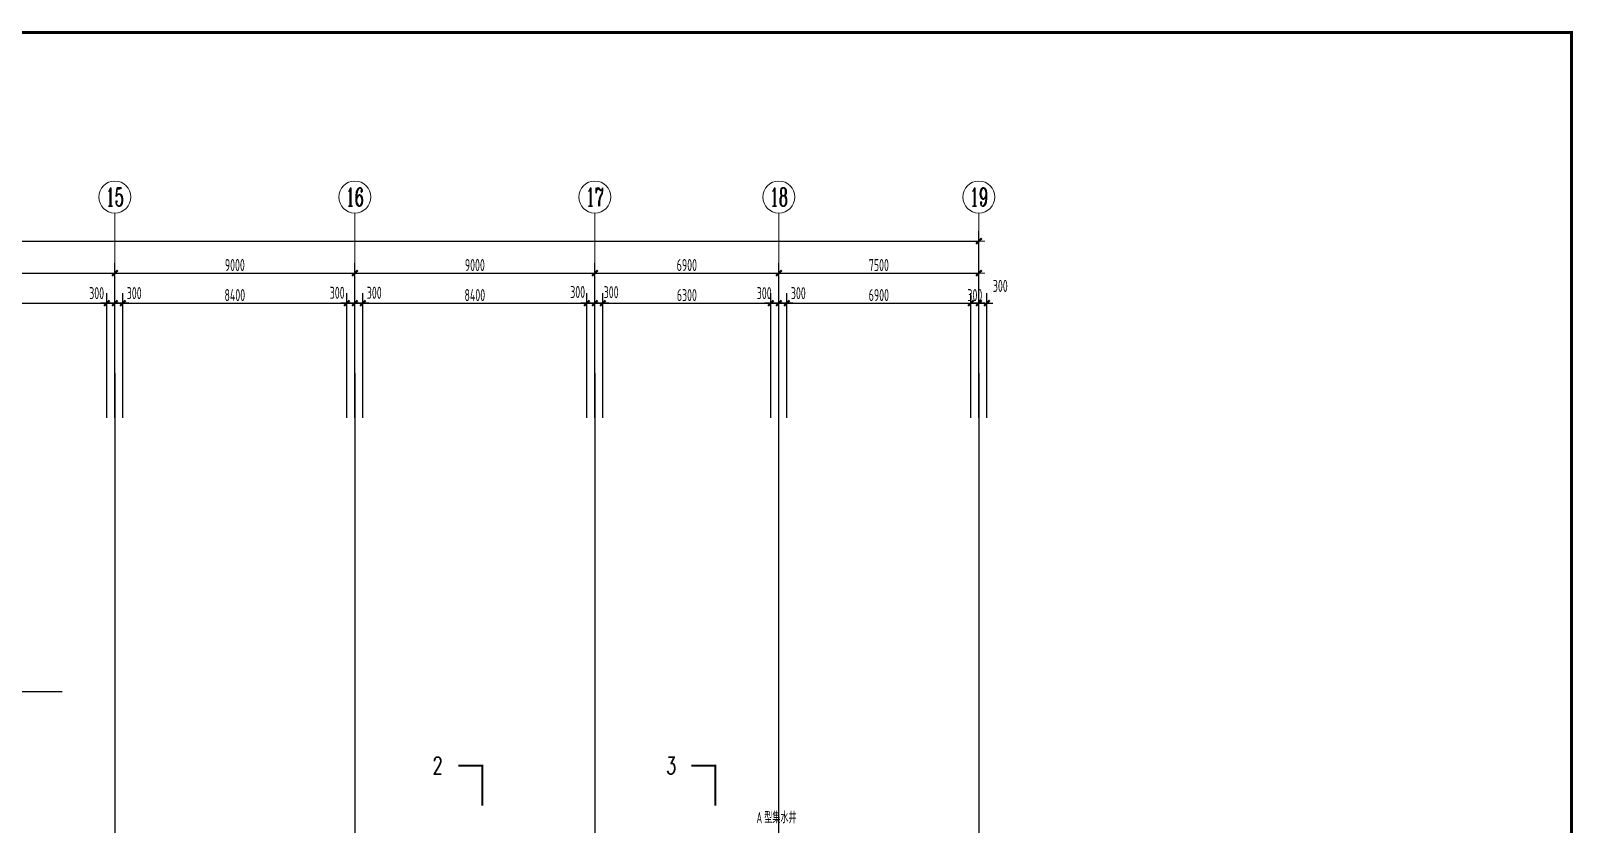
# Model space of a CAD drawing. Extents: x 1596194 to 1987057, y -212608 to 63160.
# Drawn here: x 1756881 to 1814714, y 33438 to 63160 of the extents above; entities that cross this region are included whole.
import ezdxf
from ezdxf.enums import TextEntityAlignment as Align

# ---------------------------------------------------------------- set-up
doc = ezdxf.new("R2010")
doc.units = 0
doc.header["$LTSCALE"] = 100
doc.header["$MEASUREMENT"] = 0
doc.layers.get('0').update_dxf_attribs({"linetype": 'CONTINUOUS'})
doc.layers.get('DEFPOINTS').update_dxf_attribs({"linetype": 'CONTINUOUS'})
doc.layers.add('AXIS', color=3, linetype='CONTINUOUS', lineweight=9)
for name, color, linetype in [('AXIS_TEXT', 7, 'CONTINUOUS'), ('DOTE', 251, 'CONTINUOUS'), ('PUB_DIM', 3, 'CONTINUOUS'), ('PUB_TEXT', 30, 'CONTINUOUS')]:
    doc.layers.add(name, color=color, linetype=linetype)
doc.styles.add('_TCH_AXIS', font='COMPLEX.shx', dxfattribs={"width": 0.55})
doc.styles.add('_TCH_LABEL', font='COMPLEX', dxfattribs={"bigfont": 'GBCBIG'})
doc.styles.add('COMPLEX', font='COMPLEX.shx')
doc.styles.add('DIM_FONT', font='SYSZ.shx', dxfattribs={"width": 0.7, "bigfont": 'SYFS.shx'})
doc.dimstyles.new('DIMN150', dxfattribs={"dimscale": 1.5, "dimtxt": 300, "dimasz": 1, "dimexe": 250, "dimexo": 300, "dimgap": 30, "dimtad": 1, "dimdec": 0, "dimzin": 0, "dimdsep": 46, "dimtxsty": 'DIM_FONT', "dimblk": 'ARCHTICK', "dimcen": 0.09, "dimclrt": 7, "dimazin": 2, "dimtfac": 1, "dimtdec": 0, "dimtix": 1, "dimtmove": 2, "dimatfit": 3, "dimldrblk": 'DOT', "dimfxl": 0, "dimtolj": 1, "dimtzin": 0, "dimarcsym": 0})

# ---------------------------------------------------------------- blocks, each defined once
blk = doc.blocks.new('_archtick')
blk.add_line((-150, 0), (150, 0))
at = {"const_width": 50}
blk.add_lwpolyline([(-70, -70), (70, 70)], dxfattribs=at)
blk = doc.blocks.new('*D646')
at = {"layer": 'DEFPOINTS', "color": 0}
for p in [(1792730, 52958), (1792430, 48209), (1792730, 48209)]:
    blk.add_point(p, dxfattribs=at)
at = {"layer": 'PUB_DIM', "color": 0, "lineweight": -2}
for p, q in [((1792430, 48659), (1792430, 53333)), ((1792730, 48659), (1792730, 53333)), ((1792430, 52958), (1792730, 52958))]:
    blk.add_line(p, q, dxfattribs=at)
at = {"layer": 'PUB_DIM', "color": 0, "lineweight": -2, "xscale": 1.5, "yscale": 1.5, "zscale": 1.5, "rotation": 180}
blk.add_blockref('_archtick', (1792430, 52958), dxfattribs=at)
at = {"layer": 'PUB_DIM', "color": 0, "lineweight": -2, "xscale": 1.5, "yscale": 1.5, "zscale": 1.5}
blk.add_blockref('_archtick', (1792730, 52958), dxfattribs=at)
at = {"layer": 'PUB_DIM', "color": 7, "insert": (1793233, 53603), "char_height": 450, "attachment_point": 5, "style": 'DIM_FONT'}
blk.add_mtext('\\A1;300', dxfattribs=at)
blk = doc.blocks.new('_Dot')
at = {"color": 0, "linetype": 'ByBlock', "lineweight": -2}
blk.add_line((-0.5, 0), (-1, 0), dxfattribs=at)
at = {"color": 0, "linetype": 'ByBlock', "const_width": 0.5}
blk.add_lwpolyline([(-0.25, 0, 1), (0.25, 0, 1)], format="xyb", close=True, dxfattribs=at)
blk = doc.blocks.new('*D647')
at = {"layer": 'DEFPOINTS', "color": 0}
for p in [(1792430, 52958), (1792130, 48209), (1792430, 48209)]:
    blk.add_point(p, dxfattribs=at)
at = {"layer": 'PUB_DIM', "color": 0, "lineweight": -2}
for p, q in [((1792130, 48659), (1792130, 53333)), ((1792430, 48659), (1792430, 53333)), ((1792130, 52958), (1792129, 52958)), ((1792130, 52958), (1792430, 52958)), ((1792430, 52958), (1792432, 52958))]:
    blk.add_line(p, q, dxfattribs=at)
at = {"layer": 'PUB_DIM', "color": 0, "lineweight": -2, "xscale": 1.5, "yscale": 1.5, "zscale": 1.5}
blk.add_blockref('_archtick', (1792130, 52958), dxfattribs=at)
at = {"layer": 'PUB_DIM', "color": 0, "lineweight": -2, "xscale": 1.5, "yscale": 1.5, "zscale": 1.5, "rotation": 180}
blk.add_blockref('_archtick', (1792430, 52958), dxfattribs=at)
at = {"layer": 'PUB_DIM', "color": 7, "insert": (1792280, 53260), "char_height": 450, "attachment_point": 5, "style": 'DIM_FONT'}
blk.add_mtext('\\A1;300', dxfattribs=at)
blk = doc.blocks.new('*D648')
at = {"layer": 'DEFPOINTS', "color": 0}
for p in [(1792130, 52958), (1785230, 48209), (1792130, 48209)]:
    blk.add_point(p, dxfattribs=at)
at = {"layer": 'PUB_DIM', "color": 0, "lineweight": -2}
for p, q in [((1785230, 48659), (1785230, 53333)), ((1792130, 48659), (1792130, 53333)), ((1785230, 52958), (1792130, 52958))]:
    blk.add_line(p, q, dxfattribs=at)
at = {"layer": 'PUB_DIM', "color": 0, "lineweight": -2, "xscale": 1.5, "yscale": 1.5, "zscale": 1.5, "rotation": 180}
blk.add_blockref('_archtick', (1785230, 52958), dxfattribs=at)
at = {"layer": 'PUB_DIM', "color": 0, "lineweight": -2, "xscale": 1.5, "yscale": 1.5, "zscale": 1.5}
blk.add_blockref('_archtick', (1792130, 52958), dxfattribs=at)
at = {"layer": 'PUB_DIM', "color": 7, "insert": (1788680, 53260), "char_height": 450, "attachment_point": 5, "style": 'DIM_FONT'}
blk.add_mtext('\\A1;6900', dxfattribs=at)
blk = doc.blocks.new('*D649')
at = {"layer": 'DEFPOINTS', "color": 0}
for p in [(1785230, 52958), (1784930, 48209), (1785230, 48209)]:
    blk.add_point(p, dxfattribs=at)
at = {"layer": 'PUB_DIM', "color": 0, "lineweight": -2}
for p, q in [((1784930, 48659), (1784930, 53333)), ((1785230, 48659), (1785230, 53333)), ((1784930, 52958), (1785230, 52958))]:
    blk.add_line(p, q, dxfattribs=at)
at = {"layer": 'PUB_DIM', "color": 0, "lineweight": -2, "xscale": 1.5, "yscale": 1.5, "zscale": 1.5, "rotation": 180}
blk.add_blockref('_archtick', (1784930, 52958), dxfattribs=at)
at = {"layer": 'PUB_DIM', "color": 0, "lineweight": -2, "xscale": 1.5, "yscale": 1.5, "zscale": 1.5}
blk.add_blockref('_archtick', (1785230, 52958), dxfattribs=at)
at = {"layer": 'PUB_DIM', "color": 7, "insert": (1785660, 53333), "char_height": 450, "attachment_point": 5, "style": 'DIM_FONT'}
blk.add_mtext('\\A1;300', dxfattribs=at)
blk = doc.blocks.new('*D650')
at = {"layer": 'DEFPOINTS', "color": 0}
for p in [(1784930, 52958), (1784630, 48209), (1784930, 48209)]:
    blk.add_point(p, dxfattribs=at)
at = {"layer": 'PUB_DIM', "color": 0, "lineweight": -2}
for p, q in [((1784630, 48659), (1784630, 53333)), ((1784930, 48659), (1784930, 53333)), ((1784630, 52958), (1784930, 52958))]:
    blk.add_line(p, q, dxfattribs=at)
at = {"layer": 'PUB_DIM', "color": 0, "lineweight": -2, "xscale": 1.5, "yscale": 1.5, "zscale": 1.5, "rotation": 180}
blk.add_blockref('_archtick', (1784630, 52958), dxfattribs=at)
at = {"layer": 'PUB_DIM', "color": 0, "lineweight": -2, "xscale": 1.5, "yscale": 1.5, "zscale": 1.5}
blk.add_blockref('_archtick', (1784930, 52958), dxfattribs=at)
at = {"layer": 'PUB_DIM', "color": 7, "insert": (1784380, 53333), "char_height": 450, "attachment_point": 5, "style": 'DIM_FONT'}
blk.add_mtext('\\A1;300', dxfattribs=at)
blk = doc.blocks.new('*D651')
at = {"layer": 'DEFPOINTS', "color": 0}
for p in [(1784630, 52958), (1778330, 48209), (1784630, 48209)]:
    blk.add_point(p, dxfattribs=at)
at = {"layer": 'PUB_DIM', "color": 0, "lineweight": -2}
for p, q in [((1778330, 48659), (1778330, 53333)), ((1784630, 48659), (1784630, 53333)), ((1778330, 52958), (1784630, 52958))]:
    blk.add_line(p, q, dxfattribs=at)
at = {"layer": 'PUB_DIM', "color": 0, "lineweight": -2, "xscale": 1.5, "yscale": 1.5, "zscale": 1.5, "rotation": 180}
blk.add_blockref('_archtick', (1778330, 52958), dxfattribs=at)
at = {"layer": 'PUB_DIM', "color": 0, "lineweight": -2, "xscale": 1.5, "yscale": 1.5, "zscale": 1.5}
blk.add_blockref('_archtick', (1784630, 52958), dxfattribs=at)
at = {"layer": 'PUB_DIM', "color": 7, "insert": (1781480, 53260), "char_height": 450, "attachment_point": 5, "style": 'DIM_FONT'}
blk.add_mtext('\\A1;6300', dxfattribs=at)
blk = doc.blocks.new('*D652')
at = {"layer": 'DEFPOINTS', "color": 0}
for p in [(1778330, 52958), (1778030, 48209), (1778330, 48209)]:
    blk.add_point(p, dxfattribs=at)
at = {"layer": 'PUB_DIM', "color": 0, "lineweight": -2}
for p, q in [((1778030, 48659), (1778030, 53333)), ((1778330, 48659), (1778330, 53333)), ((1778030, 52958), (1778330, 52958))]:
    blk.add_line(p, q, dxfattribs=at)
at = {"layer": 'PUB_DIM', "color": 0, "lineweight": -2, "xscale": 1.5, "yscale": 1.5, "zscale": 1.5, "rotation": 180}
blk.add_blockref('_archtick', (1778030, 52958), dxfattribs=at)
at = {"layer": 'PUB_DIM', "color": 0, "lineweight": -2, "xscale": 1.5, "yscale": 1.5, "zscale": 1.5}
blk.add_blockref('_archtick', (1778330, 52958), dxfattribs=at)
at = {"layer": 'PUB_DIM', "color": 7, "insert": (1778641, 53369), "char_height": 450, "attachment_point": 5, "style": 'DIM_FONT'}
blk.add_mtext('\\A1;300', dxfattribs=at)
blk = doc.blocks.new('*D653')
at = {"layer": 'DEFPOINTS', "color": 0}
for p in [(1778030, 52958), (1777730, 48209), (1778030, 48209)]:
    blk.add_point(p, dxfattribs=at)
at = {"layer": 'PUB_DIM', "color": 0, "lineweight": -2}
for p, q in [((1777730, 48659), (1777730, 53333)), ((1778030, 48659), (1778030, 53333)), ((1777730, 52958), (1778030, 52958))]:
    blk.add_line(p, q, dxfattribs=at)
at = {"layer": 'PUB_DIM', "color": 0, "lineweight": -2, "xscale": 1.5, "yscale": 1.5, "zscale": 1.5, "rotation": 180}
blk.add_blockref('_archtick', (1777730, 52958), dxfattribs=at)
at = {"layer": 'PUB_DIM', "color": 0, "lineweight": -2, "xscale": 1.5, "yscale": 1.5, "zscale": 1.5}
blk.add_blockref('_archtick', (1778030, 52958), dxfattribs=at)
at = {"layer": 'PUB_DIM', "color": 7, "insert": (1777386, 53376), "char_height": 450, "attachment_point": 5, "style": 'DIM_FONT'}
blk.add_mtext('\\A1;300', dxfattribs=at)
blk = doc.blocks.new('*D654')
at = {"layer": 'DEFPOINTS', "color": 0}
for p in [(1777730, 52958), (1769330, 48209), (1777730, 48209)]:
    blk.add_point(p, dxfattribs=at)
at = {"layer": 'PUB_DIM', "color": 0, "lineweight": -2}
for p, q in [((1769330, 48659), (1769330, 53333)), ((1777730, 48659), (1777730, 53333)), ((1769330, 52958), (1777730, 52958))]:
    blk.add_line(p, q, dxfattribs=at)
at = {"layer": 'PUB_DIM', "color": 0, "lineweight": -2, "xscale": 1.5, "yscale": 1.5, "zscale": 1.5, "rotation": 180}
blk.add_blockref('_archtick', (1769330, 52958), dxfattribs=at)
at = {"layer": 'PUB_DIM', "color": 0, "lineweight": -2, "xscale": 1.5, "yscale": 1.5, "zscale": 1.5}
blk.add_blockref('_archtick', (1777730, 52958), dxfattribs=at)
at = {"layer": 'PUB_DIM', "color": 7, "insert": (1773530, 53260), "char_height": 450, "attachment_point": 5, "style": 'DIM_FONT'}
blk.add_mtext('\\A1;8400', dxfattribs=at)
blk = doc.blocks.new('*D655')
at = {"layer": 'DEFPOINTS', "color": 0}
for p in [(1769330, 52958), (1769030, 48209), (1769330, 48209)]:
    blk.add_point(p, dxfattribs=at)
at = {"layer": 'PUB_DIM', "color": 0, "lineweight": -2}
for p, q in [((1769030, 48659), (1769030, 53333)), ((1769330, 48659), (1769330, 53333)), ((1769030, 52958), (1769330, 52958))]:
    blk.add_line(p, q, dxfattribs=at)
at = {"layer": 'PUB_DIM', "color": 0, "lineweight": -2, "xscale": 1.5, "yscale": 1.5, "zscale": 1.5, "rotation": 180}
blk.add_blockref('_archtick', (1769030, 52958), dxfattribs=at)
at = {"layer": 'PUB_DIM', "color": 0, "lineweight": -2, "xscale": 1.5, "yscale": 1.5, "zscale": 1.5}
blk.add_blockref('_archtick', (1769330, 52958), dxfattribs=at)
at = {"layer": 'PUB_DIM', "color": 7, "insert": (1769758, 53348), "char_height": 450, "attachment_point": 5, "style": 'DIM_FONT'}
blk.add_mtext('\\A1;300', dxfattribs=at)
blk = doc.blocks.new('*D656')
at = {"layer": 'DEFPOINTS', "color": 0}
for p in [(1769030, 52958), (1768730, 48209), (1769030, 48209)]:
    blk.add_point(p, dxfattribs=at)
at = {"layer": 'PUB_DIM', "color": 0, "lineweight": -2}
for p, q in [((1768730, 48659), (1768730, 53333)), ((1769030, 48659), (1769030, 53333)), ((1768730, 52958), (1769030, 52958))]:
    blk.add_line(p, q, dxfattribs=at)
at = {"layer": 'PUB_DIM', "color": 0, "lineweight": -2, "xscale": 1.5, "yscale": 1.5, "zscale": 1.5, "rotation": 180}
blk.add_blockref('_archtick', (1768730, 52958), dxfattribs=at)
at = {"layer": 'PUB_DIM', "color": 0, "lineweight": -2, "xscale": 1.5, "yscale": 1.5, "zscale": 1.5}
blk.add_blockref('_archtick', (1769030, 52958), dxfattribs=at)
at = {"layer": 'PUB_DIM', "color": 7, "insert": (1768368, 53348), "char_height": 450, "attachment_point": 5, "style": 'DIM_FONT'}
blk.add_mtext('\\A1;300', dxfattribs=at)
blk = doc.blocks.new('*D657')
at = {"layer": 'DEFPOINTS', "color": 0}
for p in [(1768730, 52958), (1760330, 48209), (1768730, 48209)]:
    blk.add_point(p, dxfattribs=at)
at = {"layer": 'PUB_DIM', "color": 0, "lineweight": -2}
for p, q in [((1760330, 48659), (1760330, 53333)), ((1768730, 48659), (1768730, 53333)), ((1760330, 52958), (1768730, 52958))]:
    blk.add_line(p, q, dxfattribs=at)
at = {"layer": 'PUB_DIM', "color": 0, "lineweight": -2, "xscale": 1.5, "yscale": 1.5, "zscale": 1.5, "rotation": 180}
blk.add_blockref('_archtick', (1760330, 52958), dxfattribs=at)
at = {"layer": 'PUB_DIM', "color": 0, "lineweight": -2, "xscale": 1.5, "yscale": 1.5, "zscale": 1.5}
blk.add_blockref('_archtick', (1768730, 52958), dxfattribs=at)
at = {"layer": 'PUB_DIM', "color": 7, "insert": (1764530, 53260), "char_height": 450, "attachment_point": 5, "style": 'DIM_FONT'}
blk.add_mtext('\\A1;8400', dxfattribs=at)
blk = doc.blocks.new('*D658')
at = {"layer": 'DEFPOINTS', "color": 0}
for p in [(1760330, 52958), (1760030, 48209), (1760330, 48209)]:
    blk.add_point(p, dxfattribs=at)
at = {"layer": 'PUB_DIM', "color": 0, "lineweight": -2}
for p, q in [((1760030, 48659), (1760030, 53333)), ((1760330, 48659), (1760330, 53333)), ((1760030, 52958), (1760330, 52958))]:
    blk.add_line(p, q, dxfattribs=at)
at = {"layer": 'PUB_DIM', "color": 0, "lineweight": -2, "xscale": 1.5, "yscale": 1.5, "zscale": 1.5, "rotation": 180}
blk.add_blockref('_archtick', (1760030, 52958), dxfattribs=at)
at = {"layer": 'PUB_DIM', "color": 0, "lineweight": -2, "xscale": 1.5, "yscale": 1.5, "zscale": 1.5}
blk.add_blockref('_archtick', (1760330, 52958), dxfattribs=at)
at = {"layer": 'PUB_DIM', "color": 7, "insert": (1760756, 53334), "char_height": 450, "attachment_point": 5, "style": 'DIM_FONT'}
blk.add_mtext('\\A1;300', dxfattribs=at)
blk = doc.blocks.new('*D659')
at = {"layer": 'DEFPOINTS', "color": 0}
for p in [(1760030, 52958), (1759730, 48209), (1760030, 48209)]:
    blk.add_point(p, dxfattribs=at)
at = {"layer": 'PUB_DIM', "color": 0, "lineweight": -2}
for p, q in [((1759730, 48659), (1759730, 53333)), ((1760030, 48659), (1760030, 53333)), ((1759730, 52958), (1760030, 52958))]:
    blk.add_line(p, q, dxfattribs=at)
at = {"layer": 'PUB_DIM', "color": 0, "lineweight": -2, "xscale": 1.5, "yscale": 1.5, "zscale": 1.5, "rotation": 180}
blk.add_blockref('_archtick', (1759730, 52958), dxfattribs=at)
at = {"layer": 'PUB_DIM', "color": 0, "lineweight": -2, "xscale": 1.5, "yscale": 1.5, "zscale": 1.5}
blk.add_blockref('_archtick', (1760030, 52958), dxfattribs=at)
at = {"layer": 'PUB_DIM', "color": 7, "insert": (1759349, 53334), "char_height": 450, "attachment_point": 5, "style": 'DIM_FONT'}
blk.add_mtext('\\A1;300', dxfattribs=at)
blk = doc.blocks.new('*D660')
at = {"layer": 'DEFPOINTS', "color": 0}
for p in [(1759730, 52958), (1751330, 48209), (1759730, 48209)]:
    blk.add_point(p, dxfattribs=at)
at = {"layer": 'PUB_DIM', "color": 0, "lineweight": -2}
for p, q in [((1751330, 48659), (1751330, 53333)), ((1759730, 48659), (1759730, 53333)), ((1751330, 52958), (1759730, 52958))]:
    blk.add_line(p, q, dxfattribs=at)
at = {"layer": 'PUB_DIM', "color": 0, "lineweight": -2, "xscale": 1.5, "yscale": 1.5, "zscale": 1.5, "rotation": 180}
blk.add_blockref('_archtick', (1751330, 52958), dxfattribs=at)
at = {"layer": 'PUB_DIM', "color": 0, "lineweight": -2, "xscale": 1.5, "yscale": 1.5, "zscale": 1.5}
blk.add_blockref('_archtick', (1759730, 52958), dxfattribs=at)
at = {"layer": 'PUB_DIM', "color": 7, "insert": (1755530, 53260), "char_height": 450, "attachment_point": 5, "style": 'DIM_FONT'}
blk.add_mtext('\\A1;8400', dxfattribs=at)
blk = doc.blocks.new('_AXISO')
blk.add_circle((0, 0), 0.5)
at = {"layer": 'AXIS_TEXT', "style": 'COMPLEX', "width": 1.041667}
blk.add_attdef('A', text='', height=0.56, dxfattribs=at).set_placement((-0.25, -0.28), (0.25, -0.28), align=Align.FIT)
blk = doc.blocks.new('*D1395')
at = {"layer": 'AXIS', "color": 0, "lineweight": -2}
for p, q in [((1751030, 50784), (1751030, 54459)), ((1760030, 50784), (1760030, 54459)), ((1751030, 54084), (1760030, 54084))]:
    blk.add_line(p, q, dxfattribs=at)
at = {"layer": 'DEFPOINTS', "color": 0}
for p in [(1760030, 54084), (1751030, 50334), (1760030, 50334)]:
    blk.add_point(p, dxfattribs=at)
at = {"layer": 'AXIS', "color": 0, "lineweight": -2, "xscale": 1.5, "yscale": 1.5, "zscale": 1.5, "rotation": 180}
blk.add_blockref('_archtick', (1751030, 54084), dxfattribs=at)
at = {"layer": 'AXIS', "color": 0, "lineweight": -2, "xscale": 1.5, "yscale": 1.5, "zscale": 1.5}
blk.add_blockref('_archtick', (1760030, 54084), dxfattribs=at)
at = {"layer": 'AXIS', "color": 7, "insert": (1755530, 54386), "char_height": 450, "attachment_point": 5, "style": 'DIM_FONT'}
blk.add_mtext('\\A1;9000', dxfattribs=at)
blk = doc.blocks.new('*D1396')
at = {"layer": 'AXIS', "color": 0, "lineweight": -2}
for p, q in [((1760030, 50784), (1760030, 54459)), ((1769030, 50784), (1769030, 54459)), ((1760030, 54084), (1769030, 54084))]:
    blk.add_line(p, q, dxfattribs=at)
at = {"layer": 'DEFPOINTS', "color": 0}
for p in [(1769030, 54084), (1760030, 50334), (1769030, 50334)]:
    blk.add_point(p, dxfattribs=at)
at = {"layer": 'AXIS', "color": 0, "lineweight": -2, "xscale": 1.5, "yscale": 1.5, "zscale": 1.5, "rotation": 180}
blk.add_blockref('_archtick', (1760030, 54084), dxfattribs=at)
at = {"layer": 'AXIS', "color": 0, "lineweight": -2, "xscale": 1.5, "yscale": 1.5, "zscale": 1.5}
blk.add_blockref('_archtick', (1769030, 54084), dxfattribs=at)
at = {"layer": 'AXIS', "color": 7, "insert": (1764530, 54386), "char_height": 450, "attachment_point": 5, "style": 'DIM_FONT'}
blk.add_mtext('\\A1;9000', dxfattribs=at)
blk = doc.blocks.new('*D1397')
at = {"layer": 'AXIS', "color": 0, "lineweight": -2}
for p, q in [((1769030, 50784), (1769030, 54459)), ((1778030, 50784), (1778030, 54459)), ((1769030, 54084), (1778030, 54084))]:
    blk.add_line(p, q, dxfattribs=at)
at = {"layer": 'DEFPOINTS', "color": 0}
for p in [(1778030, 54084), (1769030, 50334), (1778030, 50334)]:
    blk.add_point(p, dxfattribs=at)
at = {"layer": 'AXIS', "color": 0, "lineweight": -2, "xscale": 1.5, "yscale": 1.5, "zscale": 1.5, "rotation": 180}
blk.add_blockref('_archtick', (1769030, 54084), dxfattribs=at)
at = {"layer": 'AXIS', "color": 0, "lineweight": -2, "xscale": 1.5, "yscale": 1.5, "zscale": 1.5}
blk.add_blockref('_archtick', (1778030, 54084), dxfattribs=at)
at = {"layer": 'AXIS', "color": 7, "insert": (1773530, 54386), "char_height": 450, "attachment_point": 5, "style": 'DIM_FONT'}
blk.add_mtext('\\A1;9000', dxfattribs=at)
blk = doc.blocks.new('*D1398')
at = {"layer": 'AXIS', "color": 0, "lineweight": -2}
for p, q in [((1778030, 50784), (1778030, 54459)), ((1784930, 50784), (1784930, 54459)), ((1778030, 54084), (1784930, 54084))]:
    blk.add_line(p, q, dxfattribs=at)
at = {"layer": 'DEFPOINTS', "color": 0}
for p in [(1784930, 54084), (1778030, 50334), (1784930, 50334)]:
    blk.add_point(p, dxfattribs=at)
at = {"layer": 'AXIS', "color": 0, "lineweight": -2, "xscale": 1.5, "yscale": 1.5, "zscale": 1.5, "rotation": 180}
blk.add_blockref('_archtick', (1778030, 54084), dxfattribs=at)
at = {"layer": 'AXIS', "color": 0, "lineweight": -2, "xscale": 1.5, "yscale": 1.5, "zscale": 1.5}
blk.add_blockref('_archtick', (1784930, 54084), dxfattribs=at)
at = {"layer": 'AXIS', "color": 7, "insert": (1781480, 54386), "char_height": 450, "attachment_point": 5, "style": 'DIM_FONT'}
blk.add_mtext('\\A1;6900', dxfattribs=at)
blk = doc.blocks.new('*D1399')
at = {"layer": 'AXIS', "color": 0, "lineweight": -2}
for p, q in [((1784930, 50784), (1784930, 54459)), ((1792430, 50784), (1792430, 54459)), ((1784930, 54084), (1792430, 54084))]:
    blk.add_line(p, q, dxfattribs=at)
at = {"layer": 'DEFPOINTS', "color": 0}
for p in [(1792430, 54084), (1784930, 50334), (1792430, 50334)]:
    blk.add_point(p, dxfattribs=at)
at = {"layer": 'AXIS', "color": 0, "lineweight": -2, "xscale": 1.5, "yscale": 1.5, "zscale": 1.5, "rotation": 180}
blk.add_blockref('_archtick', (1784930, 54084), dxfattribs=at)
at = {"layer": 'AXIS', "color": 0, "lineweight": -2, "xscale": 1.5, "yscale": 1.5, "zscale": 1.5}
blk.add_blockref('_archtick', (1792430, 54084), dxfattribs=at)
at = {"layer": 'AXIS', "color": 7, "insert": (1788680, 54386), "char_height": 450, "attachment_point": 5, "style": 'DIM_FONT'}
blk.add_mtext('\\A1;7500', dxfattribs=at)
blk = doc.blocks.new('*D1400')
at = {"layer": 'AXIS', "color": 0, "lineweight": -2}
for p, q in [((1643510, 50784), (1643510, 55659)), ((1792430, 50784), (1792430, 55659)), ((1643510, 55284), (1792430, 55284))]:
    blk.add_line(p, q, dxfattribs=at)
at = {"layer": 'DEFPOINTS', "color": 0}
for p in [(1792430, 55284), (1643510, 50334), (1792430, 50334)]:
    blk.add_point(p, dxfattribs=at)
at = {"layer": 'AXIS', "color": 0, "lineweight": -2, "xscale": 1.5, "yscale": 1.5, "zscale": 1.5, "rotation": 180}
blk.add_blockref('_archtick', (1643510, 55284), dxfattribs=at)
at = {"layer": 'AXIS', "color": 0, "lineweight": -2, "xscale": 1.5, "yscale": 1.5, "zscale": 1.5}
blk.add_blockref('_archtick', (1792430, 55284), dxfattribs=at)
at = {"layer": 'AXIS', "color": 7, "insert": (1717970, 55586), "char_height": 450, "attachment_point": 5, "style": 'DIM_FONT'}
blk.add_mtext('\\A1;148920', dxfattribs=at)

msp = doc.modelspace()

# ---------------------------------------------------------------- linework, layer by layer
at = {"color": 50, "linetype": 'Continuous', "const_width": 120}
msp.add_lwpolyline([(1814653.98, -58400.234), (1596253.98, -58400.234), (1596253.98, 63099.766), (1814653.98, 63099.766)], close=True, dxfattribs=at)
at = {"layer": 'AXIS'}
for p, q in [((1760030.206, 50334.236), (1760030.206, 56334.236)), ((1769030.206, 50334.236), (1769030.206, 56334.236)), ((1778030.206, 50334.236), (1778030.206, 56334.236)), ((1784930.206, 50334.236), (1784930.206, 56334.236)), ((1792430.206, 50334.236), (1792430.206, 56334.236))]:
    msp.add_line(p, q, dxfattribs=at)
at = {"layer": 'DOTE'}
for p, q in [((1760030.206, 50334.236), (1760030.206, -36126.938)), ((1769030.206, 50334.236), (1769030.206, -36126.938)), ((1778030.206, 50334.236), (1778030.206, -36126.938)), ((1784930.206, -36126.938), (1784930.206, 50334.236)), ((1792430.206, 50334.236), (1792430.206, -36126.938))]:
    msp.add_line(p, q, dxfattribs=at)
at = {"layer": 'PUB_DIM', "const_width": 75}
for points in [[(1772906.107, 35633.029), (1773806.107, 35633.029), (1773806.107, 34133.029)], [(1781649.984, 35633.029), (1782549.984, 35633.029), (1782549.984, 34133.029)]]:
    msp.add_lwpolyline(points, dxfattribs=at)
at = {"layer": 'PUB_TEXT'}
msp.add_line((1758056.669, 38399.228), (1750450.255, 38399.228), dxfattribs=at)

# ---------------------------------------------------------------- block references
at = {"layer": 'AXIS'}
ref = msp.add_blockref('_AXISO', (1760030.206, 56934.236), dxfattribs=dict(at, xscale=1200, yscale=1200, zscale=1200))
ref.add_attrib('A', '15', dxfattribs={"layer": 'AXIS_TEXT', "height": 678.8225, "style": '_TCH_AXIS', "width": 0.724138}).set_placement((1759690.795, 56594.825), (1760369.617, 56594.825), align=Align.FIT)
ref = msp.add_blockref('_AXISO', (1769030.206, 56934.236), dxfattribs=dict(at, xscale=1200, yscale=1200, zscale=1200))
ref.add_attrib('A', '16', dxfattribs={"layer": 'AXIS_TEXT', "height": 678.8225, "style": '_TCH_AXIS', "width": 0.724138}).set_placement((1768690.795, 56594.825), (1769369.617, 56594.825), align=Align.FIT)
ref = msp.add_blockref('_AXISO', (1778030.206, 56934.236), dxfattribs=dict(at, xscale=1200, yscale=1200, zscale=1200))
ref.add_attrib('A', '17', dxfattribs={"layer": 'AXIS_TEXT', "height": 678.8225, "style": '_TCH_AXIS', "width": 0.724138}).set_placement((1777690.795, 56594.825), (1778369.617, 56594.825), align=Align.FIT)
ref = msp.add_blockref('_AXISO', (1784930.206, 56934.236), dxfattribs=dict(at, xscale=1200, yscale=1200, zscale=1200))
ref.add_attrib('A', '18', dxfattribs={"layer": 'AXIS_TEXT', "height": 678.8225, "style": '_TCH_AXIS', "width": 0.724138}).set_placement((1784590.795, 56594.825), (1785269.617, 56594.825), align=Align.FIT)
ref = msp.add_blockref('_AXISO', (1792430.206, 56934.236), dxfattribs=dict(at, xscale=1200, yscale=1200, zscale=1200))
ref.add_attrib('A', '19', dxfattribs={"layer": 'AXIS_TEXT', "height": 678.8225, "style": '_TCH_AXIS', "width": 0.724138}).set_placement((1792090.795, 56594.825), (1792769.617, 56594.825), align=Align.FIT)

# ---------------------------------------------------------------- texts
at = {"layer": 'PUB_TEXT'}
for s, height, style, width, p in [('2', 637.5, '_TCH_LABEL', 0.705882, (1771941.821, 35314.279)), ('3', 637.5, '_TCH_LABEL', 0.705882, (1780696.413, 35314.279)), ('A', 420, 'DIM_FONT', 0.65625, (1784091.099, 33470.233)), ('型集水井', 434.0551, 'DIM_FONT', 0.7, (1784379.849, 33470.233))]:
    msp.add_text(s, height=height, dxfattribs=dict(at, style=style, width=width)).set_placement(p)

# ---------------------------------------------------------------- dimensions: what is measured, and where the dimension line sits
at = {"layer": 'AXIS'}
for p1, p2, distance, picture, middle in [((1643510.206, 50334.236), (1792430.206, 50334.236), 4950, '*D1400', (1717970.206, 55586.379)), ((1751030.206, 50334.236), (1760030.206, 50334.236), 3750, '*D1395', (1755530.206, 54386.379)), ((1760030.206, 50334.236), (1769030.206, 50334.236), 3750, '*D1396', (1764530.206, 54386.379)), ((1769030.206, 50334.236), (1778030.206, 50334.236), 3750, '*D1397', (1773530.206, 54386.379)), ((1778030.206, 50334.236), (1784930.206, 50334.236), 3750, '*D1398', (1781480.206, 54386.379)), ((1784930.206, 50334.236), (1792430.206, 50334.236), 3750, '*D1399', (1788680.206, 54386.379))]:
    dim = msp.add_aligned_dim(p1=p1, p2=p2, distance=distance, dimstyle='DIMN150', dxfattribs=at)
    dim.commit()
    dim.dimension.update_dxf_attribs({"geometry": picture, "text_midpoint": middle})
at = {"layer": 'PUB_DIM'}
for base, p1, p2, picture, middle in [((1792730.206, 52958.157), (1792430.206, 48208.651), (1792730.206, 48208.651), '*D646', (1793232.706, 53603.157)), ((1760030.206, 52958.157), (1759730.206, 48208.651), (1760030.206, 48208.651), '*D659', (1759348.688, 53334.466)), ((1760330.206, 52958.157), (1760030.206, 48208.651), (1760330.206, 48208.651), '*D658', (1760755.687, 53334.466)), ((1769030.206, 52958.157), (1768730.206, 48208.651), (1769030.206, 48208.651), '*D656', (1768368.306, 53348.116)), ((1769330.206, 52958.157), (1769030.206, 48208.651), (1769330.206, 48208.651), '*D655', (1769758.399, 53348.116)), ((1778030.206, 52958.157), (1777730.206, 48208.651), (1778030.206, 48208.651), '*D653', (1777385.563, 53375.651)), ((1778330.206, 52958.157), (1778030.206, 48208.651), (1778330.206, 48208.651), '*D652', (1778641.098, 53369.251)), ((1784930.206, 52958.157), (1784630.206, 48208.651), (1784930.206, 48208.651), '*D650', (1784380.053, 53332.959)), ((1785230.206, 52958.157), (1784930.206, 48208.651), (1785230.206, 48208.651), '*D649', (1785659.8, 53332.959))]:
    dim = msp.add_linear_dim(base=base, p1=p1, p2=p2, angle=0, dimstyle='DIMN150', dxfattribs=at)
    dim.commit()
    dim.dimension.update_dxf_attribs({"geometry": picture, "text_midpoint": middle, "dimtype": 129})
for p1, p2, picture, middle in [((1751330.206, 48208.651), (1759730.206, 48208.651), '*D660', (1755530.206, 53260.3)), ((1760330.206, 48208.651), (1768730.206, 48208.651), '*D657', (1764530.206, 53260.3)), ((1769330.206, 48208.651), (1777730.206, 48208.651), '*D654', (1773530.206, 53260.3)), ((1778330.206, 48208.651), (1784630.206, 48208.651), '*D651', (1781480.206, 53260.3)), ((1785230.206, 48208.651), (1792130.206, 48208.651), '*D648', (1788680.206, 53260.3)), ((1792130.206, 48208.651), (1792430.206, 48208.651), '*D647', (1792280.206, 53260.3))]:
    dim = msp.add_aligned_dim(p1=p1, p2=p2, distance=4749.506, dimstyle='DIMN150', dxfattribs=at)
    dim.commit()
    dim.dimension.update_dxf_attribs({"geometry": picture, "text_midpoint": middle})

doc.saveas('drawing.dxf')
